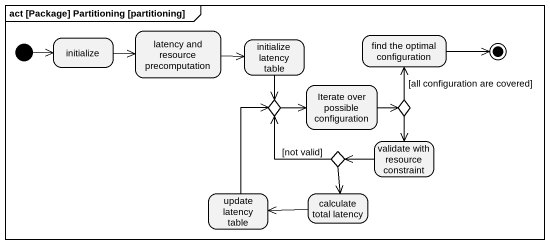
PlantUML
@startuml
mainframe act [Package] Partitioning [partitioning]
hide empty description
state initialize
state "latency and resource precomputation" as latency_and_resource
state "initialize latency table" as initialize_latency_table
state "find the optimal configuration" as find_the_optimal
state choice1 <<choice>>
state "Iterate over possible configuration" as Iterate_over_possible
state choice2 <<choice>>
state "validate with resource constraint" as validate_with_resource
state choice3 <<choice>>
state "update latency table" as update_latency_table
state "calculate total latency" as calculate_total_latency
[*] -right-> initialize
initialize -right-> latency_and_resource
latency_and_resource -right-> initialize_latency_table
initialize_latency_table --> choice1
choice1 -right-> Iterate_over_possible
Iterate_over_possible -right-> choice2
choice2 -up-> find_the_optimal : [all configuration are covered]
choice2 --> validate_with_resource
validate_with_resource -left-> choice3
choice3 -up-> choice1 : [not valid]
choice3 --> calculate_total_latency
update_latency_table -up-> choice1
calculate_total_latency -left-> update_latency_table
find_the_optimal -right-> [*]
@enduml
